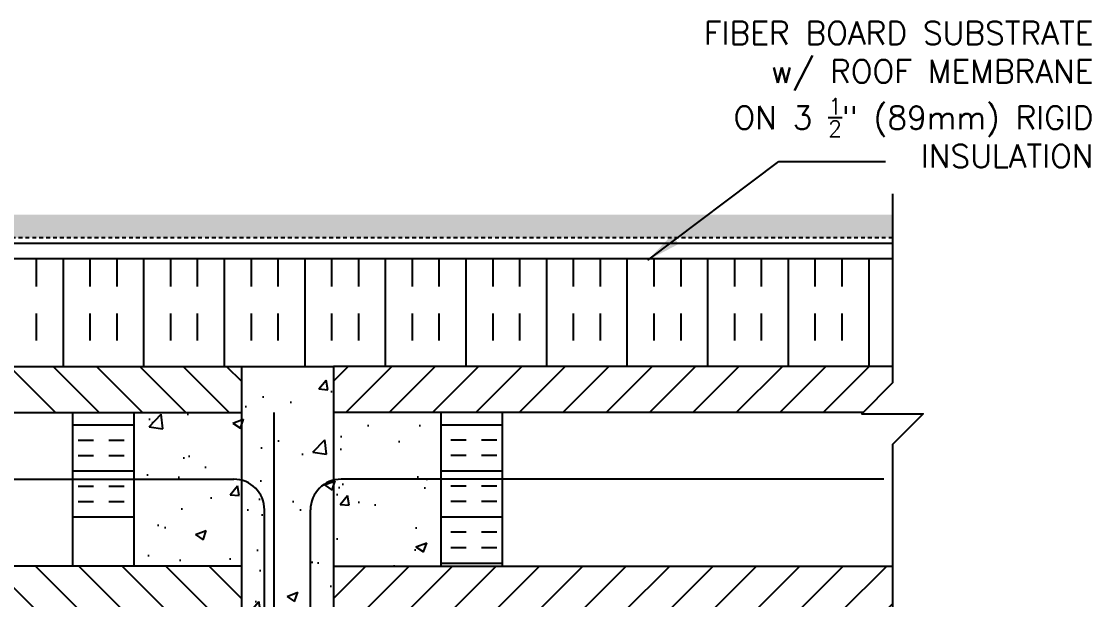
# Model space of a CAD drawing. Header units: inches. Extents: x 75 to 204, y 122 to 189.
# Drawn here: x 169.42 to 204.28, y 169.89 to 188.71 of the extents above; entities that cross this region are included whole.
import ezdxf

# ---------------------------------------------------------------- set-up
doc = ezdxf.new("R2010")
doc.units = ezdxf.units.IN
doc.header["$LTSCALE"] = 0.5
doc.header["$MEASUREMENT"] = 0
doc.linetypes.add('DASHED2', pattern=[0.375, 0.25, -0.125])
for name, color, linetype in [('HATCH', 12, 'Continuous'), ('line25', 2, 'Continuous'), ('LINE3', 3, 'Continuous'), ('LINE50', 5, 'Continuous'), ('LINE9', 9, 'Continuous'), ('TEXT', 4, 'Continuous')]:
    doc.layers.add(name, color=color, linetype=linetype)
doc.styles.add('DIM', font='romans.shx', dxfattribs={"width": 0.7})
doc.styles.add('ROMANS', font='romans.shx', dxfattribs={"height": 0.75})
doc.dimstyles.new('ext_12', dxfattribs={"dimscale": 12, "dimtxt": 0.09375, "dimasz": 0.09375, "dimexe": 0.09375, "dimexo": 0.0625, "dimgap": 0.0625, "dimtad": 1, "dimdec": 1, "dimzin": 3, "dimdsep": 46, "dimlunit": 4, "dimtxsty": 'DIM', "dimcen": 0.09, "dimdle": 0.09375, "dimclrt": 4, "dimadec": 0, "dimazin": 0, "dimtfac": 1, "dimtdec": 1, "dimtmove": 2, "dimatfit": 3, "dimfxl": 1, "dimfrac": 2, "dimtolj": 1, "dimtzin": 0, "dimarcsym": 0})
pattern_1 = [(180, (78.90530019734312, 22.5780111950957), (-1.836909530733566e-16, -1.5), []), (180, (78.90530019734312, 22.0780111950957), (-1.836909530733566e-16, -1.5), [0.5, -0.5]), (180, (78.90530019734312, 21.57801119509568), (-1.836909530733566e-16, -1.5), [0.5, -0.5])]
pattern_2 = [(45, (78.90530019734312, 22.5780111950957), (-0.7071067811865475, 0.7071067811865476), [])]
pattern_3 = [(135, (277.2615804434155, 22.5780111950957), (0.7071067811865475, 0.7071067811865476), [])]
pattern_4 = [(49.99999999999999, (0, 0), (3.586300913003767, -0.3137606749129755), [0.375, -4.125]), (355, (0, 0), (-0.693756668065, 3.760960668500059), [0.3, -3.3]), (100.45144446, (0.298858405, -0.02614672), (2.89254423363556, 3.447199954843147), [0.3187009599999999, -3.505710559999999]), (46.18420000000001, (0, 1), (5.336206653357862, -0.8275964039653827), [0.5625, -6.1875]), (96.63563549, (0.444683725, 0.931033465), (4.673309728371142, 4.870593003872752), [0.47805171, -5.258568799999999]), (351.1841639899999, (0, 1), (4.673309725273866, 4.870593001349951), [0.45, -4.950000005]), (21, (0.5, 0.75), (2.984535260592308, -2.013094453326694), [0.375, -4.125]), (326.0000000000001, (0.5, 0.75), (1.216576659607909, 3.625750225234265), [0.3, -3.3]), (71.45144474, (0.74871127, 0.58224213), (4.201111883649856, 1.612655764031769), [0.31870095, -3.50571056]), (37.50000000000001, (0, 0), (0.06079927658645334, 1.664469269156557), [0, -3.26, 0, -3.35, 0, -3.3125]), (7.499999999999999, (0, 0), (1.315347687210743, 1.972058559411801), [0, -1.91, 0, -3.185, 0, -1.2625]), (327.5, (-1.115, 0), (2.669112180862045, -0.1127743586718988), [0, -1.25, 0, -3.9, 0, -5.175]), (317.5, (-1.615, 0), (2.915930846711931, 0.5005249116615886), [0, -1.625, 0, -2.59, 0, -3.675])]

msp = doc.modelspace()

# ---------------------------------------------------------------- hatches: boundary and pattern name
at = {"layer": 'HATCH'}
h = msp.add_hatch(dxfattribs=at)
h.set_pattern_fill('GRAVEL', color=256, style=0)
h.set_pattern_definition([(228.0128, (0.72, 1), (-7.999998232158162, -9.000001341607247), [0.134536, -13.319088]), (184.9697, (0.63, 0.9), (12.00000105151764, 0.9999913070070519), [0.230868, -22.855925]), (132.5104, (0.4, 0.88), (9.999990718346812, -11.0000086738712), [0.162788, -16.116032]), (267.2737, (0.01, 0.63), (0.9999960177271904, 20.00000029497347), [0.210238, -20.813558]), (292.8337, (0, 0.42), (-5.00000990543714, 11.99999641177778), [0.206155, -20.409373]), (357.2737, (0.08, 0.23), (-20.00000029497347, 0.9999960177271915), [0.210238, -20.813558]), (37.6942, (0.29, 0.22), (-13.00000734561798, -9.99999040516053), [0.278029, -27.524849]), (72.2553, (0.51, 0.39), (7.000010762705409, 21.99999623123919), [0.262488, -25.986321]), (121.4296, (0.59, 0.64), (-8.000008234176365, 12.99999503649257), [0.21095, -20.884073]), (175.2364, (0.48, 0.82), (11.00000094631958, -0.9999915326612605), [0.240832, -11.800763]), (222.3974, (0.24, 0.84), (-12.00000735107323, -10.99999208201412), [0.311448, -30.833375]), (138.8141, (1, 0.62), (-7.000002946805715, 5.999997313342756), [0.106301, -10.523844]), (171.4692, (0.92, 0.69), (12.99999828481513, -2.00000791003979), [0.202237, -20.021511]), (225, (0.72, 0.72), (-1.110223024625157e-16, -1.000000309448952), [0.141421, -1.272792]), (203.1986, (0.65, 0.84), (4.999999730667075, 2.000001325264854), [0.076158, -7.539615]), (291.8014, (0.58, 0.81), (-0.9999999105006487, 3.00000027301077), [0.107703, -5.277462]), (30.9638, (0.62, 0.71), (2.999998022287998, 2.000002483540733), [0.174929, -5.656022999999999]), (161.5651, (0.77, 0.8), (2.000000434592962, -0.9999984032227077), [0.126491, -3.035787]), (16.38950000000001, (0, 0.81), (10.00000219841196, 2.99999270981797), [0.1772, -17.542845]), (70.3462, (0.17, 0.86), (-3.999995247371745, -11.00000213560622), [0.148661, -14.717408]), (293.1986, (0.77, 1), (-2.000001325264854, 4.999999730667075), [0.152315, -7.463458]), (343.6105, (0.83, 0.86), (-10.00000219841196, 2.999992709817974), [0.1772, -17.542845]), (339.444, (0, 0.19), (-5.000001844542423, 1.999995996421584), [0.17088, -8.373124]), (294.7751, (0.16, 0.13), (-4.99999218924517, 11.00000342183912), [0.143178, -14.174643]), (66.80140000000002, (0.78, 0), (2.000001325264855, 4.999999730667075), [0.152315, -7.463458]), (17.354, (0.84, 0.14), (-13.00000201909683, -3.999994502259118), [0.167631, -16.59542399999999]), (69.444, (0.29, 0), (-1.999995996421587, -5.000001844542422), [0.08544, -8.458563999999999]), (101.3099, (0.72, 0), (-0.9999976321616053, 4.000000752230952), [0.05099, -5.048029]), (165.9638, (0.71, 0.05), (3.00000054598974, -0.9999980573612457), [0.206155, -3.91695]), (186.009, (0.51, 0.1), (9.99999975090604, 0.9999993174818415), [0.19105, -18.913923]), (303.6901, (0.62, 0.62), (-1.000001334507191, 1.99999955777116), [0.144222, -3.461329]), (353.1572, (0.7, 0.5), (16.99999936547855, -2.000007997924761), [0.251794, -24.927563]), (60.94540000000001, (0.95, 0.47), (-4.000000027199279, -7.000000384569685), [0.102956, -10.192674]), (90, (1, 0.56), (-0.9999999999999999, 1), [0.06, -0.94]), (120.2564, (0.49, 0.13), (3.999994886802693, -7.000002455854734), [0.138924, -13.75352]), (48.01280000000001, (0.42, 0.25), (7.99999823215816, 9.00000134160725), [0.269072, -13.184552]), (0, (0.6, 0.45), (1, 1), [0.26, -0.74]), (325.3048, (0.86, 0.45), (-9.999994258987526, 7.000008609594458), [0.158114, -15.653274]), (254.0546, (0.99, 0.36), (-0.9999998892963811, -4.000000126652151), [0.145602, -7.134508]), (207.646, (0.95, 0.22), (-18.99999580717959, -10.00000771316918), [0.237065, -23.469474]), (175.4261, (0.74, 0.11), (-13.00000055831213, 0.999994801161084), [0.2507989999999999, -24.82907399999999])])
h.paths.add_polyline_path([(197.7974869767078, 182.4163358103051), (158.3693936640509, 182.4163358103051), (158.3693936640509, 181.6663358103051), (197.7974869767078, 181.666335810305)])
h = msp.add_hatch(dxfattribs=at)
h.set_pattern_fill('INSUL', color=256, scale=7, angle=90, style=0)
h.set_pattern_definition([(90, (78.90530019734314, 22.57550161007963), (-2.625, 1.607348923880901e-16), []), (90, (78.03030019734314, 22.57550161007963), (-2.625, 1.607348923880901e-16), [0.875, -0.875]), (90, (77.15530019734314, 22.57550161007963), (-2.625, 1.607348923880901e-16), [0.875, -0.875])])
h.paths.add_polyline_path([(158.3693936640509, 180.9766214795626), (158.3693936640509, 177.4788683465566), (197.7974869767078, 177.4768841975844), (197.7974869767078, 180.9766214795624)])
h = msp.add_hatch(dxfattribs=at)
h.set_pattern_fill('ANSI31', color=256, scale=8, style=0)
h.set_pattern_definition(pattern_3)
h.paths.add_polyline_path([(158.3693936640509, 176.9402856168178), (159.3305482162901, 175.9791310645785), (176.5834403203793, 175.9791310645786), (176.5834403203793, 177.4791310645786), (158.3693936640508, 177.4791310645785)])
h = msp.add_hatch(dxfattribs=at)
h.set_pattern_fill('AR-CONC', color=256, scale=0.5)
h.set_pattern_definition(pattern_4)
h.paths.add_polyline_path([(179.5834403203794, 177.4791310645786), (176.5834403203793, 177.4791310645786), (176.5834403203793, 169.4791310645786), (176.5834403203793, 169.2845799923987, -0.2921416700878113), (176.7177735945051, 169.2291310645786, -0.5205670499999535), (176.8780454026533, 169.2291310645786, -0.5205670500000308), (177.2762586122889, 169.2291310645786, -0.5205670499999424), (177.414696539772, 169.2291310645786, -0.5205670499999621), (177.5526519184941, 169.2291310645786, -0.08692797627920386), (177.5834403203793, 169.2599880722596, -1.018582147734556), (177.7521841009867, 169.2291310645785, -0.5205670500000269), (177.8906220284697, 169.2291310645785, -0.5205670500000277), (178.2888352381053, 169.2291310645786, -0.520567049999951), (178.4491070462536, 169.2291310645786, -0.5205670500000287), (178.67024160026, 169.2291310645786, -0.5205670500000087), (178.9507867899307, 169.2291310645786, -0.5205670499999503), (179.1374324992566, 169.2291310645786, -0.5205670500000282), (179.3646531492925, 169.2291310645786, -0.5071244707116883), (179.5834403203793, 169.2291310645786), (179.5834403203793, 169.4791310645786)], flags=17)
h.paths.add_polyline_path([(183.0834403203793, 175.9791310645786), (179.5834403203794, 175.9791310645786), (179.5834403203793, 170.9791310645786), (183.0834403203793, 170.9791310645786)], flags=17)
h.paths.add_polyline_path([(176.5834403203793, 175.9791310645786), (173.0834403203793, 175.9791310645786), (173.0834403203793, 170.9791310645786), (176.5834403203793, 170.9791310645786)])
h.paths.add_polyline_path([(182.4534439403566, 168.8642714795627), (182.4534439403566, 168.976621479563), (183.0834403203793, 168.9766214795625), (183.0834403203793, 169.2291310645786), (179.5834403203793, 169.2291310645786), (179.5834403203793, 169.4791310645786), (179.5834403203794, 177.4791310645786), (176.5834403203793, 177.4791310645786), (176.5834403203793, 169.4791310645786), (176.5834403203793, 169.2845799923987), (176.5834403203793, 169.2291310645786), (173.0834403203794, 169.2291310645786), (173.0834403203794, 168.9766214795625), (173.713436700402, 168.9766214795626), (173.713436700402, 168.8642714795623), (173.5934406825994, 168.6642781165569), (173.5934406825994, 167.3028451591838, 0.2681558504660101), (173.7545955900294, 167.1547080870156), (182.4122932784937, 167.1547080870156, 0.2681384484791023), (182.5734439403449, 167.3028316031308), (182.573443940345, 168.6642714795811)])
h.paths.add_polyline_path([(178.0071944342605, 166.5922079041462, 0.2256517540596096), (177.6321944342581, 166.9672079041527), (173.9684449281735, 166.9672079041528, 0.2256517540553846), (173.5934449281755, 166.5922079041545), (173.5934449281755, 165.7514019995082, 0.2256517540569739), (173.968444928177, 165.3764019995087), (177.6321944342581, 165.3764019995087, 0.2256517540590693), (178.00719443426, 165.751401999514)])
h.paths.add_polyline_path([(178.00719443426, 164.8107804100458, 0.2256517540590682), (177.6321944342581, 165.1857804100511), (173.968444928177, 165.1857804100511, 0.2256517540569728), (173.5934449281755, 164.8107804100516), (173.5934449281755, 163.9699745054053, 0.2256517540553852), (173.9684449281735, 163.594974505407), (177.6321944342581, 163.5949745054071, 0.2256517540596114), (178.0071944342605, 163.9699745054136)])
h.paths.add_polyline_path([(182.5734439403461, 164.8107804100503, 0.2256517540575532), (182.1984439403441, 165.1857804100511), (178.5346944342656, 165.1857804100511, 0.2256517540585612), (178.1596944342606, 164.8107804100503), (178.1596944342602, 163.9699745054053, 0.2256517540541927), (178.5346944342547, 163.5949745054072), (182.1984439403477, 163.5949745054071, 0.225651754055929), (182.5734439403461, 163.9699745054066)])
h.paths.add_polyline_path([(182.5734439403461, 166.5922079041532, 0.2256517540559266), (182.1984439403477, 166.9672079041527), (178.5346944342547, 166.9672079041527, 0.2256517540541922), (178.1596944342602, 166.5922079041545), (178.1596944342606, 165.7514019995095, 0.2256517540585619), (178.5346944342656, 165.3764019995087), (182.1984439403441, 165.3764019995087, 0.2256517540575533), (182.5734439403461, 165.7514019995095)])
h.paths.add_polyline_path([(183.0834403203793, 160.7360101615552), (182.998443940344, 160.475354596113, -0.6000000000330085), (182.8984439403422, 160.4753545961087), (182.8495308968641, 160.6253545961088), (182.7234439403426, 160.6253545961087, -0.4142135623733657), (182.6734439403425, 160.6753545961087), (182.6734439403423, 160.7053545961087), (182.5734439403424, 160.7053545961087), (182.5734439403447, 162.5426113053039, 0.1089354804426145), (182.420772181106, 162.4294244031294, -0.8344002599745921), (182.209267972467, 162.5549688165586), (182.2209781784322, 162.5763147082326, 2.15540393397624), (181.6823303243268, 162.3818969513527, -1), (181.4687410269281, 161.8707947476635, -0.3112229933500445), (180.7597666109465, 162.8867888915621), (180.7602765020176, 163.0517767143531, 1.661382059455297), (180.19919341768, 162.6990363280745, -1), (179.9856041202985, 162.187934124378, -0.3009499255519243), (179.2493638096519, 163.0602315268241, 1.661382059457686), (178.6882807253141, 162.7074911405467, 0.05561716192558416), (178.8675789349868, 162.6619205621844, -0.8432432356325206), (178.8332624596164, 162.2295992791351, -0.04993240552145521), (178.0834403203532, 162.1651788931634, -0.04993240552133983), (177.3336181810918, 162.2295992791351, -0.8432432356326702), (177.2993017057216, 162.6619205621844, 0.05561716192549324), (177.4785999153941, 162.7074911405466, 1.661382059456373), (176.9175168310564, 163.0602315268247, -0.3009499255520037), (176.18127652041, 162.1879341243781, -1), (175.9676872230279, 162.6990363280743, 1.66138205945608), (175.4066041386906, 163.0517767143531), (175.4071140297617, 162.8867888915621, -0.3112229933499154), (174.6981396137805, 161.8707947476636, -1), (174.4845503163818, 162.381896951353, 2.15540393397437), (173.945902462276, 162.5763147082326), (173.9576126682412, 162.5549688165586, -0.834374596337214), (173.7461134229609, 162.4294186960881, 0.1089377873102174), (173.5934399302155, 162.5426098592725), (173.5934367004162, 160.7053545961087), (173.4934367004163, 160.7053545961087), (173.4934367004162, 160.6753545961087, -0.4142135623733604), (173.4434367004161, 160.6253545961087), (173.3173497438946, 160.6253545961088), (173.2684367004164, 160.4753545961087, -0.6000000000329975), (173.1684367004146, 160.475354596113), (173.0834403203793, 160.7360101615552), (173.0834403203793, 159.9766214795625), (173.0834403203793, 157.9766214795625, 0.08841615068705387), (173.2294433172397, 157.8793097871076), (173.3194433172402, 157.8793097871144), (173.3194433172429, 157.8375837271903, -0.2490694201798191), (173.429443317259, 157.6304605754208), (173.4294433172626, 157.5629605754107, -0.4142135623889365), (173.3669433172626, 157.5004605754074), (173.3194433172648, 157.5004605754074), (173.3194433172693, 157.4304605754074), (173.4244433172548, 157.4304605754074, 0.2317357955483023), (173.7821078373914, 157.5814849072387, -0.8344002605632594), (173.9936120461444, 157.4559404939406), (173.9819018401792, 157.4345946022665, 2.155403933975556), (174.5205496942847, 157.6290123591464, -1), (174.7341389916849, 158.1401145628351, -0.3112229933496027), (175.4431134076648, 157.1241204189371), (175.4426035165938, 156.959132596146, 1.66138205945428), (176.0036866009317, 157.3118729824245, -1), (176.2172758983134, 157.8229751861209, -0.3009499255518014), (176.9535162089595, 156.9506777836749, 1.661382059456504), (177.5145992932975, 157.3034181699524, 0.05561716192565828), (177.3353010836246, 157.3489887483147, -0.8432432356304626), (177.3696175589943, 157.7813100313639, -0.04754436165081244), (178.0834444342636, 157.8460656654408, -0.04754436165057722), (178.7972713095293, 157.781310031364, -0.84324323563282), (178.8315877848993, 157.3489887483147, 0.05561716192545779), (178.652289575227, 157.3034181699524, 1.661382059455945), (179.2133726595648, 156.9506777836743, -0.3009499255520368), (179.9496129702112, 157.822975186121, -1), (180.1632022675925, 157.3118729824244, 1.661382059453897), (180.7242853519305, 156.959132596146), (180.7237754608595, 157.1241204189371, -0.3112229933499046), (181.4327498768406, 158.1401145628355, -1), (181.6463391742393, 157.6290123591461, 2.155403933973883), (182.1849870283451, 157.4345946022665), (182.1732768223799, 157.4559404939406, -0.8343745963365071), (182.3847760676602, 157.5814906144111, 0.2317403101388123), (182.7424455512695, 157.4304605754074), (182.847445551255, 157.4304605754074), (182.8474455512596, 157.5004605754074), (182.7999455512617, 157.5004605754074, -0.4142135623889198), (182.7374455512617, 157.5629605754107), (182.7374455512654, 157.6304605754208, -0.2490694201798233), (182.8474455512814, 157.8375837271903), (182.8474455512841, 157.8793097871144), (182.9374455512847, 157.8793097871076, 0.08841040745014024), (183.0834403203793, 157.9766135926), (183.0834403203793, 159.9766214795625)])
h.paths.add_polyline_path([(183.0834403203793, 153.7843075582151, 0.08841040745013647), (182.9374455512847, 153.8816113637075), (182.8474455512841, 153.8816113637006), (182.8474455512818, 153.9233374236245, -0.249069420180358), (182.7374455512654, 154.1304605753942), (182.7374455512617, 154.1979605754044, -0.4142135623888782), (182.7999455512617, 154.2604605754077), (182.8474455512596, 154.2604605754077), (182.847445551255, 154.3304605754077), (182.7424455512703, 154.3304605754077, -0.1555286049737623), (182.5667526062248, 154.4645057583356, 0.1809141486821891), (182.1490314513943, 154.7758506093635), (180.5682358754076, 155.1288098220633, 0.05497433642746759), (180.2413654168026, 155.16485773839), (178.0834444342622, 155.1648577383901), (175.9255234517217, 155.16485773839, 0.05497433642746681), (175.5986529931167, 155.1288098220633), (174.01785741713, 154.7758506093635, 0.1809141486821731), (173.6001362622996, 154.4645057583356, -0.155528604973777), (173.424443317254, 154.3304605754077), (173.3194433172693, 154.3304605754077), (173.3194433172648, 154.2604605754077), (173.3669433172626, 154.2604605754077, -0.4142135623889448), (173.4294433172626, 154.1979605754044), (173.429443317259, 154.1304605753942, -0.2490694201798196), (173.3194433172429, 153.9233374236248), (173.3194433172402, 153.8816113637006), (173.2294433172397, 153.8816113637075, 0.08841615068706149), (173.0834403203793, 153.7842996712526), (173.0834403203793, 148.1689432878724, 0.0884161506870652), (173.2294433172397, 148.0716315954174), (173.3194433172402, 148.0716315954243), (173.3194433172429, 148.0299055355002, -0.2490694201798227), (173.429443317259, 147.8227823837307), (173.4294433172626, 147.7552823837206, -0.4142135623889365), (173.3669433172626, 147.6927823837173), (173.3194433172648, 147.6927823837173), (173.3194433172693, 147.6227823837173), (173.424443317254, 147.6227823837173, -0.1555286049723213), (173.6001362622984, 147.4887372007911, 0.18091414868291), (174.01785741713, 147.1773923497614), (175.5986529931167, 146.8244331370617, 0.0549743364274651), (175.9255234517217, 146.7883852207349), (178.0834444342622, 146.7883852207349), (180.2413654168026, 146.7883852207349, 0.05497433642746681), (180.5682358754076, 146.8244331370617), (182.1490314513943, 147.1773923497615, 0.1809141486819599), (182.5667526062244, 147.4887372007888, -0.1555286049741983), (182.7424455512703, 147.6227823837173), (182.847445551255, 147.6227823837173), (182.8474455512596, 147.6927823837173), (182.7999455512617, 147.6927823837173, -0.4142135623888782), (182.7374455512617, 147.7552823837206), (182.7374455512654, 147.8227823837307, -0.2490694201805856), (182.847445551282, 148.0299055355006), (182.8474455512841, 148.0716315954243), (182.9374455512874, 148.0716315954186, 0.08841040744862712), (183.0834403203793, 148.1689354009098)])
h.paths.add_polyline_path([(183.0834403203793, 143.976629366525, 0.0884104074501265), (182.9374455512847, 144.0739331720174), (182.8474455512841, 144.0739331720105), (182.8474455512814, 144.1156592319347, -0.2490694201798075), (182.7374455512654, 144.3227823837041), (182.7374455512617, 144.3902823837142, -0.4142135623889365), (182.7999455512617, 144.4527823837176), (182.8474455512596, 144.4527823837176), (182.847445551255, 144.5227823837176), (182.7424455512695, 144.5227823837176, 0.2317357956534133), (182.3847810310173, 144.3717580517533, -0.8344002599656901), (182.1732768223799, 144.4973024651844), (182.1849870283451, 144.5186483568585, 2.15540393397384), (181.6463391742393, 144.3242305999788, -1), (181.4327498768365, 143.813128396291, -0.3112229933488102), (180.7237754608595, 144.8291225401879), (180.7242853519305, 144.994110362979, 1.661382059449809), (180.1632022675913, 144.641369976701, -1), (179.9496129702123, 144.1302677730037, -0.3009499255519621), (179.2133726595649, 145.0025651754493, 1.661382059463728), (178.6522895752283, 144.649824789172, 0.05561716192528026), (178.8315877849001, 144.6042542108102, -0.8432432356394641), (178.7972713095269, 144.1719329277605, -0.04754436165053048), (178.0834444342618, 144.1071772936842, -0.04754436165063766), (177.3696175589951, 144.171932927761, -0.8432432356329301), (177.3353010836249, 144.6042542108103, 0.05561716192549841), (177.5145992932974, 144.6498247891726, 1.66138205944436), (176.9535162089601, 145.0025651754556, -0.3009499255533988), (176.217275898313, 144.1302677730039, -1), (176.0036866009307, 144.6413699767, 1.661382059457069), (175.4426035165938, 144.994110362979), (175.4431134076648, 144.8291225401879, -0.3112229933498764), (174.7341389916839, 143.8131283962895, -1), (174.5205496942838, 144.3242305999781, 2.155403933979255), (173.9819018401792, 144.5186483568585), (173.9936120461444, 144.4973024651844, -0.8343745963365634), (173.7821128008641, 144.3717523447139, 0.2317403101388447), (173.4244433172548, 144.5227823837176), (173.3194433172693, 144.5227823837176), (173.3194433172648, 144.4527823837176), (173.3669433172626, 144.4527823837176, -0.4142135623889448), (173.4294433172626, 144.3902823837142), (173.429443317259, 144.3227823837041, -0.2490694201798226), (173.3194433172429, 144.1156592319347), (173.3194433172402, 144.0739331720105), (173.2294433172397, 144.0739331720174, 0.0884161506870703), (173.0834403203793, 143.9766214795624), (173.0834403203793, 141.9766214795625), (177.0834403203793, 141.9766214795625), (178.0834403203793, 142.9766214795625), (178.0834403203793, 141.9766214795625), (178.0834403203793, 140.9766214795625), (179.0834403203793, 141.9766214795625), (183.0834403203793, 141.9766214795625)])
h = msp.add_hatch(dxfattribs=at)
h.set_pattern_fill('AR-CONC', color=256, scale=0.5)
h.set_pattern_definition(pattern_4)
h.paths.add_polyline_path([(179.5834403203794, 177.4791310645786), (176.5834403203793, 177.4791310645786), (176.5834403203793, 169.4791310645786), (176.5834403203793, 169.2845799923987, -0.2921416700878104), (176.7177735945051, 169.2291310645786, -0.5205670499999546), (176.8780454026533, 169.2291310645786, -0.5205670500000257), (177.2762586122889, 169.2291310645786, -0.520567049999965), (177.414696539772, 169.2291310645786, -0.5205670500000834), (177.5526519184941, 169.2291310645786, -0.08692797627913285), (177.5834403203793, 169.2599880722596, -0.0869279762792069), (177.6142287222646, 169.2291310645786, -0.5205670500000329), (177.7521841009867, 169.2291310645786, -0.5205670499999299), (177.8906220284697, 169.2291310645786, -0.5205670500000245), (178.2888352381053, 169.2291310645786, -0.5205670499999036), (178.4491070462536, 169.2291310645785, -0.5205670500000826), (178.67024160026, 169.2291310645786, -0.5205670499999716), (178.9507867899307, 169.2291310645786, -0.5205670500000306), (179.1374324992566, 169.2291310645786, -0.5205670499999805), (179.3646531492925, 169.2291310645786, -0.5071244707116908), (179.5834403203793, 169.2291310645786), (179.5834403203793, 169.4791310645786)])
h = msp.add_hatch(dxfattribs=at)
h.set_pattern_fill('ANSI31', color=256, scale=8, style=0)
h.set_pattern_definition(pattern_2)
h.paths.add_polyline_path([(196.8363324244685, 175.9791310645785), (197.7974869767078, 176.9402856168178), (197.7974869767078, 177.4791310645785), (179.5834403203794, 177.4791310645786), (179.5834403203794, 175.9791310645786)])
h = msp.add_hatch(dxfattribs=at)
h.set_pattern_fill('INSUL', color=256, scale=4, angle=180, style=0)
h.set_pattern_definition([(7.016709298534877e-15, (277.2615804434155, 22.5780111950957), (1.836909530733566e-16, -1.5), []), (7.016709298534877e-15, (277.2615804434155, 22.0780111950957), (1.836909530733566e-16, -1.5), [0.5, -0.5]), (7.016709298534877e-15, (277.2615804434155, 21.57801119509568), (1.836909530733566e-16, -1.5), [0.5, -0.5])])
h.paths.add_polyline_path([(171.0834403203794, 175.9791310645785), (173.0834403203793, 175.9791310645786), (173.0834403203793, 172.1041310645785), (171.0834403203793, 172.1041310645785)])
h = msp.add_hatch(dxfattribs=at)
h.set_pattern_fill('INSUL', color=256, scale=4, angle=180, style=0)
h.set_pattern_definition(pattern_1)
h.paths.add_polyline_path([(185.0834403203793, 175.9791310645785), (183.0834403203793, 175.9791310645786), (183.0834403203794, 172.1041310645785), (185.0834403203793, 172.1041310645785)])
h = msp.add_hatch(dxfattribs=at)
h.set_pattern_fill('INSUL', color=256, scale=4, angle=180, style=0)
h.set_pattern_definition(pattern_1)
h.paths.add_polyline_path([(183.0834403203793, 170.9791310645786), (185.0834403203794, 170.9791310645786), (185.0834403203793, 172.1041310645784), (183.0834403203793, 172.1041310645784)])
h = msp.add_hatch(dxfattribs=at)
h.set_pattern_fill('ANSI31', color=256, scale=8, style=0)
h.set_pattern_definition(pattern_3)
h.paths.add_polyline_path([(158.3693936640509, 170.9791310645786), (158.3693936640509, 169.4791310645786), (176.5834403203793, 169.4791310645786), (176.5834403203793, 170.9791310645786)])
h = msp.add_hatch(dxfattribs=at)
h.set_pattern_fill('ANSI31', color=256, scale=8, style=0)
h.set_pattern_definition(pattern_2)
h.paths.add_polyline_path([(179.5834403203793, 170.9791310645786), (179.5834403203793, 169.4791310645786), (197.7974869767078, 169.4791310645786), (197.7974869767078, 170.9791310645786)])

# ---------------------------------------------------------------- linework, layer by layer
at = {"layer": 'line25'}
for p, q in [((176.5834403203793, 177.4791310645786), (179.5834403203794, 177.4791310645786)), ((176.5834403203793, 170.9791310645786), (158.3693936640509, 170.9791310645786)), ((179.5834403203793, 170.9791310645786), (197.7974869767078, 170.9791310645786))]:
    msp.add_line(p, q, dxfattribs=at)
for points in [[(197.7974869767078, 180.9766214795625), (158.3693936640509, 180.9766214795626)], [(158.3693936640509, 177.4791310645785), (176.5834403203793, 177.4791310645786), (176.5834403203793, 169.4791310645786)], [(197.7974869767078, 177.4791310645785), (179.5834403203794, 177.4791310645786), (179.5834403203793, 169.4791310645786)], [(159.3305482162902, 175.9791310645785), (176.5834403203793, 175.9791310645786)], [(196.8363324244685, 175.9791310645785), (179.5834403203794, 175.9791310645786)]]:
    msp.add_lwpolyline(points, dxfattribs=at)
at = {"layer": 'LINE3'}
for p, q in [((177.6395135836927, 175.9791310645786), (177.6395135836927, 149.1470746043183)), ((157.6193936640509, 173.8076332862701), (176.3334403203793, 173.8076332862701)), ((197.5133757793209, 173.8076332862701), (179.8334403203794, 173.8076332862701)), ((177.3334403203793, 159.7415074766255), (177.3334403203793, 172.8076332862701)), ((178.8334403203793, 159.7415074766255), (178.8334403203793, 172.8076332862701))]:
    msp.add_line(p, q, dxfattribs=at)
for centre, start, end in [((176.3334403203793, 172.8076332862701), 0, 90), ((179.8334403203794, 172.8076332862701), 90, 180)]:
    msp.add_arc(centre, 1, start, end, dxfattribs=at)
at = {"layer": 'LINE50', "color": 9, "linetype": 'DASHED2'}
msp.add_line((197.7974869767078, 181.666335810305), (158.3693936640509, 181.6663358103051), dxfattribs=at)
at = {"layer": 'LINE9'}
for p, q in [((171.0834403203794, 175.9791310645786), (171.0834403203793, 170.9791310645786)), ((173.0834403203793, 175.9791310645786), (173.0834403203793, 170.9791310645786)), ((183.0834403203793, 175.9791310645786), (183.0834403203793, 170.9791310645786)), ((185.0834403203793, 175.9791310645786), (185.0834403203793, 170.9791310645786))]:
    msp.add_line(p, q, dxfattribs=at)
for points in [[(197.7974869767078, 183.097164538933), (197.7974869767078, 176.9402856168178), (196.7974869767078, 175.9402856168178), (197.7974869767078, 175.9402856168178), (198.7974869767078, 175.9402856168178), (197.7974869767078, 174.9402856168178), (197.7974869767078, 168.3281990847497)], [(197.7974869767078, 181.4766214795625), (158.3693936640509, 181.4766214795626)]]:
    msp.add_lwpolyline(points, dxfattribs=at)

# ---------------------------------------------------------------- texts
at = {"layer": 'TEXT', "insert": (204.3483529247876, 188.7104288097454), "char_height": 0.75, "width": 26.11340356310433, "attachment_point": 3, "style": 'ROMANS'}
msp.add_mtext('\\A1;FIBER BOARD SUBSTRATE\\Pw/ ROOF MEMBRANE \\PON 3 {\\H0.7x;\\S1/2;}" (89mm) RIGID \\PINSULATION', dxfattribs=at)

# ---------------------------------------------------------------- leaders
at = {"layer": 'TEXT'}
msp.add_leader([(189.8220481461685, 180.9370033399194), (194.0923417692241, 184.1490333740801), (197.5737511967514, 184.1490333740801)], dimstyle='ext_12', override={"dimgap": 0.0625, "dimtad": 0}, dxfattribs=at)

doc.saveas('drawing.dxf')
